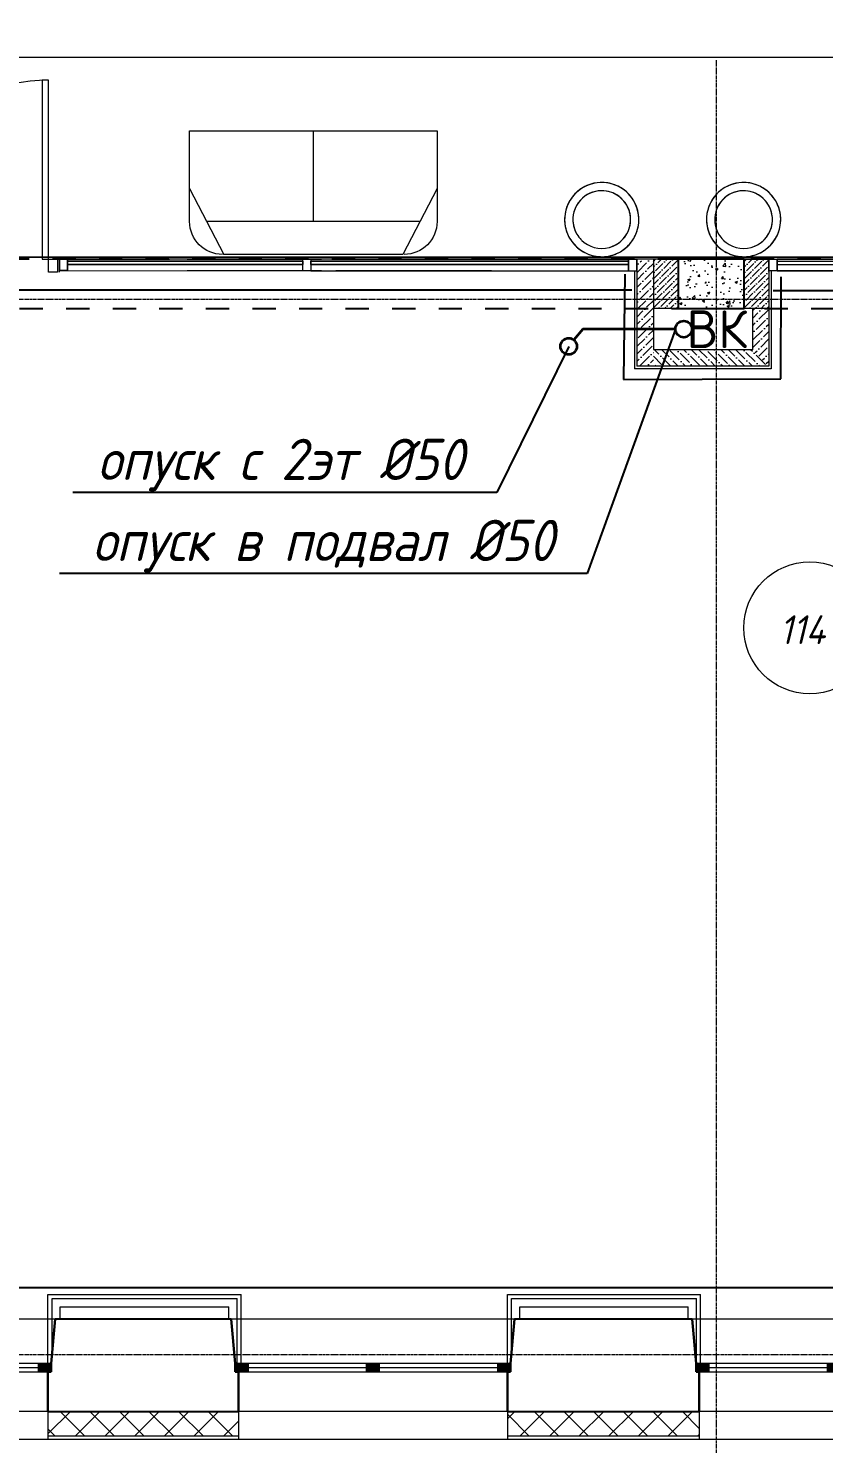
# Model space of a CAD drawing. Header units: millimetres. Extents: x -10178924 to 11692288, y -947381 to 58396.
# Drawn here: x 865656 to 870477, y -922783 to -914198 of the extents above; entities that cross this region are included whole.
import ezdxf
from ezdxf import colors
from ezdxf.entities.mleader import LeaderData, LeaderLine
from ezdxf.math import Vec2, Vec3

# ---------------------------------------------------------------- set-up
doc = ezdxf.new("R2010")
doc.units = ezdxf.units.MM
doc.linetypes.add('короткая штриховая', pattern=[282.222222, 141.111111, -141.111111])
doc.linetypes.add('осевая', pattern=[50.8, 31.75, -6.35, 6.35, -6.35])
for name, color, linetype, lineweight in [('0. Подпись', 194, 'Continuous', 18), ('PDF _Разрезы', 7, 'Continuous', 9), ('АР_Двери', 250, 'Continuous', 9), ('ВК_ К1', 24, 'Continuous', 35), ('Импосты витража', 7, 'Continuous', 9), ('Основная ГКЛ', 250, 'Continuous', 9), ('Отделка СТЕН', 6, 'Continuous', 13), ('Перегородки пеноблок', 40, 'Continuous', 9), ('Перегородки_ГКЛ', 20, 'Continuous', 9), ('Размеры осевые', 153, 'Continuous', 9), ('Стены.1', 7, 'Continuous', 25), ('ТХ оборудование', 7, 'Continuous', 9), ('Штрих', 7, 'Continuous', 13)]:
    doc.layers.add(name, color=color, linetype=linetype, lineweight=lineweight)
for name, color, linetype in [('_надписи канализация', 7, 'Continuous'), ('PDF _Марки помещений', 5, 'Continuous'), ('PDF _Стены краска9010', 7, 'Continuous'), ('ВК_Выноски', 7, 'Continuous'), ('ПОЛЫ', 7, 'Continuous'), ('Стены внутр.1', 7, 'Continuous')]:
    doc.layers.add(name, color=color, linetype=linetype)
doc.styles.add('ISOCPEUR', font='isocpeui.ttf', dxfattribs={"width": 0.9})
doc.styles.add('PDF ISOCPEUR', font='isocpeur.ttf')
pattern_1 = [(50, (-27015.96, 127632.76), (143.45204, -12.55043), [15, -165]), (355, (-27015.96, 127632.76), (-27.75027, 150.43843), [12, -132]), (100.451444, (-27004, 127631.72), (115.70177, 137.888), [12.74804, -140.22842]), (46.1842, (-27015.96, 127672.76), (213.44827, -33.10386), [22.5, -247.5]), (96.63564, (-26998.17, 127670), (186.9324, 194.82372), [19.12207, -210.34275]), (351.18416, (-27015.96, 127672.76), (186.9324, 194.82372), [18, -198]), (21, (-26995.96, 127662.76), (119.38141, -80.52378), [15, -165]), (326, (-26995.96, 127662.76), (48.66307, 145.03001), [12, -132]), (71.451445, (-26986.01, 127656.05), (168.04448, 64.50623), [12.74804, -140.22842]), (37.5, (-27015.96, 127632.764), (2.431971, 66.578771), [0, -130.4, 0, -134, 0, -132.5]), (7.5, (-27015.96, 127632.764), (52.613907, 78.882342), [0, -76.4, 0, -127.4, 0, -50.5]), (327.5, (-27060.56, 127632.764), (106.764487, -4.510974), [0, -50, 0, -156, 0, -207]), (317.5, (-27080.56, 127632.76), (116.637234, 20.020996), [0, -65, 0, -103.6, 0, -147])]

# ---------------------------------------------------------------- blocks, each defined once
blk = doc.blocks.new('_None')
blk = doc.blocks.new('A$C20644A72')
at = {"color": 252, "lineweight": 9, "true_color": 0x939598}
for p, q in [((-600, 200), (-600, 750)), ((-1245.9, 200), (45.9, 200))]:
    blk.add_line(p, q, dxfattribs=at)
at = {"layer": 'ТХ оборудование', "color": 252, "lineweight": 9, "true_color": 0x939598}
for p, q in [((150, 750), (-1350, 750)), ((-1350, 750), (-1350, 200)), ((150, 200), (150, 750)), ((-1350, 400), (-1141.8, 0)), ((150, 400), (-58.2, 0)), ((-1141.8, 0), (-58.2, 0))]:
    blk.add_line(p, q, dxfattribs=at)
for centre, start, end in [((-1150, 200), 180, 270), ((-50, 200), 270, 0)]:
    blk.add_arc(centre, 200, start, end, dxfattribs=at)
blk = doc.blocks.new('F_Table_Round_450 - D450х750-V327-План 3-го этажа')
at = {"layer": 'ТХ оборудование', "color": 252, "lineweight": 9, "true_color": 0x939598}
for radius, start, end in [(225, 360, 180), (225, 128.57143, 141.42857), (175, 75.34841, 180), (225, 115.71429, 128.57143), (175, 75.34841, 135), (225, 102.85714, 115.71429), (225, 90, 102.85714), (225, 77.14286, 90), (225, 64.28571, 77.14286), (225, 51.42857, 64.28571), (225, 38.57143, 51.42857), (225, 154.28571, 167.14286), (225, 141.42857, 154.28571), (175, 150, 165), (175, 135, 150), (175, 15, 75), (175, 15, 75), (225, 25.71429, 38.57143), (225, 12.85714, 25.71429), (225, 167.14286, 180), (225, 180, 360), (225, 180, 257.14286), (175, 165, 180), (175, 180, 255), (175, 360, 14.7076), (175, 0, 14.7076), (225, 0, 12.85714), (175, 180, 360), (175, 255, 360), (225, 334.28571, 347.14286), (225, 347.14286, 360), (225, 308.57143, 321.42857), (225, 321.42857, 334.28571), (225, 257.14286, 270), (225, 270, 282.85714), (225, 282.85714, 295.71429), (225, 295.71429, 308.57143)]:
    blk.add_arc((0, 0), radius, start, end, dxfattribs=at)
blk = doc.blocks.new('Двустворчатое Окно 22')
at = {"layer": 'Стены.1', "linetype": 'Continuous', "lineweight": 0}
for points in [[(-835, 0), (-835, -50), (-755, -50), (-755, 0)], [(0, -50), (0, 0), (-40, 0), (-40, -50)], [(0, 0), (0, -50), (40, -50), (40, 0)], [(835, -50), (835, 0), (755, 0), (755, -50)]]:
    blk.add_hatch(color=256, dxfattribs=at).paths.add_polyline_path(points)
at = {"layer": 'Стены.1', "linetype": 'Continuous', "lineweight": 5}
for p, q in [((-858.6, 270), (858.6, 270)), ((-755, 0), (-40, 0)), ((40, 0), (755, 0)), ((-755, -25), (-40, -25)), ((-40, -50), (-755, -50)), ((40, -25), (755, -25)), ((755, -50), (40, -50)), ((-815, -290), (815, -290))]:
    blk.add_line(p, q, dxfattribs=at)
at = {"layer": 'Стены.1', "linetype": 'Continuous', "lineweight": 30}
for p, q in [((-835, 0), (-858.6, 270)), ((835, 0), (858.6, 270)), ((-835, -50), (-835, 0)), ((-835, -50), (-835, 0)), ((835, -50), (835, 0)), ((835, -50), (835, 0)), ((-815, -50), (-835, -50)), ((-815, -50), (-835, -50)), ((-815, -290), (-815, -50)), ((815, -50), (835, -50)), ((815, -50), (835, -50)), ((815, -290), (815, -50))]:
    blk.add_line(p, q, dxfattribs=at)
at = {"layer": 'Стены.1', "linetype": 'Continuous', "lineweight": 20}
for p, q in [((-835, 0), (-755, 0)), ((-755, 0), (-755, -50)), ((-40, -50), (-40, 0)), ((-40, 0), (0, 0)), ((0, 0), (40, 0)), ((40, 0), (40, -50)), ((755, -50), (755, 0)), ((755, 0), (835, 0)), ((-755, -50), (-835, -50)), ((0, -50), (-40, -50)), ((40, -50), (0, -50)), ((835, -50), (755, -50))]:
    blk.add_line(p, q, dxfattribs=at)
blk = doc.blocks.new('A$Cad086cf1')
at = {"layer": 'Отделка СТЕН', "true_color": 0x636466, "transparency": 33554687}
h = blk.add_hatch(dxfattribs=at)
h.set_pattern_fill('ANSI37', color=251, scale=40)
h.set_pattern_definition([(45, (142968.72, -47941.48), (-89.80256, 89.80256), []), (135, (142968.72, -47941.48), (-89.80256, -89.80256), [])])
h.paths.add_polyline_path([(28913.62, -31245.628), (28763.62, -31245.628), (28768.135, -31868.119), (29047.748, -31868.119), (29047.748, -31718.119), (28917.053, -31718.119)])
h.paths.add_polyline_path([(31814.602, -31718.119), (30632.748, -31718.119), (30632.748, -31868.119), (31814.602, -31868.119)])
h.paths.add_polyline_path([(34633.971, -31718.119), (33473.725, -31718.119), (33473.725, -31868.119), (34633.971, -31868.119)])
h.paths.add_polyline_path([(36472.722, -30026.036), (36768.725, -30026.036), (36768.725, -29876.036), (36322.722, -29876.036), (36322.722, -31718.119), (36063.971, -31718.119), (36063.971, -31868.119), (36263.725, -31868.119), (36472.722, -31868.119)])
h.paths.add_polyline_path([(37824.962, -29876.036), (36768.725, -29876.036), (36768.725, -30026.036), (37824.962, -30026.036)])
h.paths.add_polyline_path([(39839.962, -29856.036), (39839.962, -29941.036)])
h.paths.add_polyline_path([(40768.725, -29876.036), (39839.962, -29876.036), (39839.962, -30026.036), (40768.725, -30026.036)])
h.paths.add_polyline_path([(41339.962, -29876.036), (40768.725, -29876.036), (40768.725, -30026.036), (41189.962, -30026.036), (41189.962, -31842.839), (41533.462, -31842.839), (41533.462, -31692.839), (41339.962, -31692.839)])
h.paths.add_polyline_path([(44111.441, -31692.839), (42963.462, -31692.839), (42963.462, -31842.839), (44111.441, -31842.839)])
h.paths.add_polyline_path([(46923.75, -31692.839), (45741.441, -31692.839), (45741.441, -31842.839), (46923.75, -31842.839)])
h.paths.add_polyline_path([(49713.011, -31692.839), (48553.75, -31692.839), (48553.75, -31842.839), (49713.011, -31842.839)])
h.paths.add_polyline_path([(52505.423, -31692.839), (51343.011, -31692.839), (51343.011, -31842.839), (52505.423, -31842.839)])
h.paths.add_polyline_path([(61528.75, -31692.839), (54135.423, -31692.839), (54135.423, -31842.839), (61378.75, -31842.839), (61378.75, -33202.411), (61528.75, -33202.411)])
h.paths.add_polyline_path([(61528.75, -34832.411), (61378.75, -34832.411), (61378.75, -36061.222), (61528.75, -36061.222)])
h.paths.add_polyline_path([(61528.75, -37691.222), (61378.75, -37691.222), (61378.75, -38847.364), (61528.75, -38847.364)])
h.paths.add_polyline_path([(61528.75, -40477.364), (61378.75, -40477.364), (61378.75, -48296.478), (60014.672, -48296.478), (60014.672, -48446.478), (61528.75, -48446.478)])
h.paths.add_polyline_path([(58384.672, -48296.478), (57203.37, -48296.478), (57203.37, -48446.478), (58384.672, -48446.478)])
h.paths.add_polyline_path([(55573.37, -48296.478), (54410.646, -48296.478), (54410.646, -48446.478), (55573.37, -48446.478)])
h.paths.add_polyline_path([(52780.646, -48296.478), (51591.18, -48296.478), (51591.18, -48446.478), (52780.646, -48446.478)])
h.paths.add_polyline_path([(49961.18, -48296.478), (48802.194, -48296.478), (48802.194, -48446.478), (49961.18, -48446.478)])
h.paths.add_polyline_path([(47172.194, -48296.478), (45996.225, -48296.478), (45996.225, -48446.478), (47172.194, -48446.478)])
h.paths.add_polyline_path([(44366.225, -48296.478), (43186.891, -48296.478), (43186.891, -48446.478), (44366.225, -48446.478)])
h.paths.add_polyline_path([(41563.725, -48296.478), (40380.082, -48296.478), (40380.082, -48446.478), (41563.725, -48446.478)])
h.paths.add_polyline_path([(38750.082, -48296.478), (37571.3, -48296.478), (37571.3, -48446.478), (38750.082, -48446.478)])
h.paths.add_polyline_path([(35941.3, -48296.478), (34777.772, -48296.478), (34777.772, -48446.478), (35941.3, -48446.478)])
h.paths.add_polyline_path([(33147.772, -48296.478), (31992.902, -48296.478), (31992.902, -48446.478), (33147.772, -48446.478)])
h.paths.add_polyline_path([(30363.725, -48296.478), (30080.699, -48296.478), (30080.699, -48446.478), (30363.725, -48446.478)])
at = {"layer": 'Перегородки пеноблок', "true_color": 0x636466, "transparency": 33554687}
h = blk.add_hatch(dxfattribs=at)
h.set_pattern_fill('ANSI36', color=251, scale=10)
h.set_pattern_definition([(45, (-43793.03, -56518.305), (16.83798, 61.739261), [79.375, -15.875, 0, -15.875])])
h.paths.add_polyline_path([(35662.735, -41956.478), (35562.735, -41956.478), (35562.735, -41316.478), (35662.735, -41316.478)])
h = blk.add_hatch(dxfattribs=at)
h.set_pattern_fill('ANSI36', color=251, scale=10)
h.set_pattern_definition([(45, (-43893.03, -56518.305), (16.83798, 61.739261), [79.375, -15.875, 0, -15.875])])
h.paths.add_polyline_path([(36262.735, -41856.478), (36362.735, -41956.478), (36362.735, -41606.478), (36262.735, -41606.478)])
h = blk.add_hatch(dxfattribs=at)
h.set_pattern_fill('ANSI36', color=251, scale=10, angle=90)
h.set_pattern_definition([(135, (49327.618, -122112.245), (-61.739261, 16.83798), [79.375, -15.875, 0, -15.875])])
h.paths.add_polyline_path([(35662.735, -41956.478), (36358.629, -41956.478), (36262.735, -41856.478), (35662.735, -41856.478)])
at = {"layer": 'ПОЛЫ', "lineweight": 0, "ltscale": 100, "true_color": 0x636466, "transparency": 33554687}
h = blk.add_hatch(dxfattribs=at)
h.set_pattern_fill('AR-CONC', color=251, scale=20)
h.set_pattern_definition(pattern_1)
h.paths.add_polyline_path([(36212.735, -41306.478), (35812.735, -41306.478), (35812.735, -41606.478), (36212.735, -41606.478)])
h = blk.add_hatch(dxfattribs=at)
h.set_pattern_fill('AR-CONC', color=251, scale=20)
h.set_pattern_definition(pattern_1)
h.paths.add_polyline_path([(36212.735, -41306.478), (35812.735, -41306.478), (35812.735, -41606.478), (36212.735, -41606.478)])
at = {"layer": 'Штрих', "lineweight": 0, "ltscale": 100, "true_color": 0x636466, "transparency": 33554687}
h = blk.add_hatch(dxfattribs=at)
h.set_pattern_fill('ANSI36', color=251, scale=200)
h.set_pattern_definition([(45, (-9015.958, 127632.764), (13.258252, 48.6135912), [62.5, -12.5, 0, -12.5])])
h.paths.add_polyline_path([(35812.735, -41606.478), (35812.735, -41306.478), (35662.735, -41306.478), (35662.735, -41606.478)])
h = blk.add_hatch(dxfattribs=at)
h.set_pattern_fill('ANSI36', color=251, scale=200)
h.set_pattern_definition([(45, (-8465.958, 127632.764), (13.258252, 48.6135912), [62.5, -12.5, 0, -12.5])])
h.paths.add_polyline_path([(36362.735, -41606.478), (36362.735, -41306.478), (36212.735, -41306.478), (36212.735, -41606.478)])
at = {"layer": 'PDF _Марки помещений', "color": 251, "lineweight": 9, "true_color": 0x636466, "transparency": 33554687}
blk.add_circle((36610.855, -43543.062), 400.063, dxfattribs=at)
at = {"layer": 'PDF _Разрезы', "color": 251, "lineweight": 9, "true_color": 0x636466, "transparency": 33554687}
blk.add_lwpolyline([(-9446.402, -40081.399), (61916.652, -40081.399)], dxfattribs=at)
at = {"layer": 'PDF _Стены краска9010', "color": 251, "true_color": 0x636466, "transparency": 33554585}
for p, q in [((-411.206, -41306.478), (54327.929, -41287.094)), ((35489.981, -41398.977), (35482.6, -42037.278)), ((36435.518, -42033.139), (36437.374, -41414.101)), ((36437.374, -41414.101), (36437.374, -41414.101)), ((30393.168, -41492.367), (35533.044, -41493.474)), ((35533.044, -41493.474), (35533.044, -41493.474)), ((36389.513, -41498.149), (40088.626, -41494.859)), ((35482.6, -42037.278), (36435.518, -42033.139)), ((29605.443, -47544.026), (43250.179, -47545.941))]:
    blk.add_line(p, q, dxfattribs=at)
at = {"layer": 'АР_Двери', "color": 251, "true_color": 0x636466, "transparency": 33554687}
for points in [[(31996.79, -40222.223), (31958.827, -40222.223), (31958.827, -41306.902), (31996.79, -41306.902)], [(31996.79, -41306.902), (32051.024, -41306.902), (32051.024, -41386.571), (31996.79, -41386.571)]]:
    blk.add_lwpolyline(points, close=True, dxfattribs=at)
blk.add_arc((31996.79, -41306.902), 1084.679, 90, 180, dxfattribs=at)
at = {"layer": 'Импосты витража', "color": 251, "true_color": 0x636466, "transparency": 33554687}
for points in [[(32837.335, -41306.478), (33651.14, -41306.478), (32062.735, -41306.478), (32062.735, -41376.837), (33651.14, -41377.916), (32837.37, -41377.214)], [(32730.814, -41306.478), (32062.735, -41306.478), (32730.814, -41306.478)], [(32684.54, -41306.478), (32062.735, -41306.478), (32684.54, -41306.478)], [(32062.735, -41306.478), (32062.735, -41319.178), (32062.735, -41340.345), (32062.735, -41376.837)], [(32111.935, -41376.837), (32111.935, -41306.478)], [(34637.335, -41306.478), (35561.935, -41306.478), (33587.335, -41306.478), (33587.334, -41377.861), (35562.017, -41377.935)], [(33737.335, -41306.478), (34661.535, -41306.478), (33587.335, -41306.478), (33587.334, -41377.873), (34680.848, -41377.935), (33737.37, -41377.935)], [(34637.351, -41340.345), (35511.935, -41340.345), (34637.351, -41340.345)], [(35561.935, -41306.478), (35511.135, -41306.478)], [(35511.935, -41377.935), (35511.935, -41319.178), (35511.935, -41306.478), (35561.935, -41306.478)], [(35562.7, -41377.935), (35562.735, -41340.345), (35562.735, -41319.178), (35562.735, -41306.478)], [(35562.735, -41306.478), (35562.735, -41319.178), (35562.735, -41340.345), (35562.7, -41377.935)], [(35562.7, -41377.935), (35562.735, -41340.345), (35562.735, -41319.178), (35562.735, -41306.478)], [(35562.735, -41306.478), (35562.735, -41319.178), (35562.735, -41340.345), (35562.7, -41377.935)], [(35562.735, -41340.345), (35562.735, -41319.178), (35562.735, -41340.345)], [(36362.77, -41377.935), (36362.735, -41340.345), (36362.735, -41319.178), (36362.735, -41306.478)], [(36362.735, -41306.478), (36362.735, -41319.178), (36362.735, -41340.345), (36362.77, -41377.935)], [(36362.77, -41377.935), (36362.735, -41340.345), (36362.735, -41319.178), (36362.735, -41306.478)], [(36362.735, -41306.478), (36362.735, -41319.178), (36362.735, -41340.345), (36362.77, -41377.935)], [(36362.735, -41340.345), (36362.735, -41319.178), (36362.735, -41340.345)], [(36413.57, -41377.935), (36413.535, -41340.345), (36413.535, -41319.178), (36413.535, -41306.478)], [(36413.535, -41306.478), (37862.735, -41306.478), (36413.535, -41306.478), (36413.535, -41319.178), (36413.535, -41340.345), (36413.57, -41377.935), (37862.735, -41377.935), (36413.57, -41377.935)]]:
    blk.add_lwpolyline(points, dxfattribs=at)
for points in [[(32111.935, -41376.837), (32062.735, -41376.837), (32062.735, -41306.478), (32111.935, -41306.478)], [(32111.935, -41319.178), (33538.135, -41319.205), (33538.135, -41339.054), (32111.935, -41340.239), (33538.135, -41339.054), (33538.135, -41319.205), (32111.935, -41319.178), (32111.935, -41340.239)], [(33587.334, -41377.872), (33538.135, -41377.872), (33538.135, -41306.478), (33587.335, -41306.478)], [(33587.335, -41319.188), (33587.335, -41340.354), (35511.935, -41340.345), (33587.335, -41340.354), (33587.335, -41319.188), (35511.935, -41319.178)], [(35511.935, -41377.935), (35511.935, -41340.345), (35511.935, -41319.178), (35511.935, -41306.478), (34731.614, -41306.478), (35511.935, -41306.478), (35511.935, -41319.178), (35511.935, -41340.345), (35511.935, -41377.935)], [(35511.935, -41319.178), (35511.935, -41377.935), (35511.935, -41319.178), (35511.935, -41306.478)], [(35511.935, -41319.178), (35511.935, -41377.935), (35511.935, -41319.178), (35511.935, -41306.478)], [(35511.935, -41319.178), (35511.935, -41377.935), (35511.935, -41319.178), (35511.935, -41306.478)], [(35562.735, -41319.178), (35562.735, -41377.935), (35562.735, -41319.178), (35562.735, -41306.478)], [(36362.77, -41377.935), (36362.735, -41306.478), (36413.535, -41306.478), (36413.535, -41319.178), (36413.535, -41340.345), (36413.57, -41377.935)], [(36413.535, -41320.652), (38061.935, -41319.188), (38061.935, -41340.547), (36413.537, -41341.805), (38061.935, -41340.547), (38061.935, -41319.188), (36413.535, -41320.652), (36413.537, -41341.805)]]:
    blk.add_lwpolyline(points, close=True, dxfattribs=at)
at = {"layer": 'Основная ГКЛ', "color": 251, "ltscale": 5, "true_color": 0x636466, "transparency": 33554687}
blk.add_line((32061.871, -41306.902), (32061.871, -41386.571), dxfattribs=at)
at = {"layer": 'Отделка СТЕН', "color": 251, "true_color": 0x636466, "transparency": 33554687}
for p, q in [((31992.902, -48296.478), (31992.902, -48466.478)), ((33147.772, -48296.478), (33147.772, -48466.478)), ((34777.772, -48296.478), (34777.772, -48466.478)), ((35941.3, -48296.478), (35941.3, -48466.478))]:
    blk.add_line(p, q, dxfattribs=at)
for points in [[(39839.962, -29856.036), (41359.962, -29856.036), (41359.962, -31672.839), (61548.75, -31672.839), (61548.75, -48466.478), (29253.725, -48466.478)], [(33147.772, -48446.478), (31992.902, -48446.478)], [(35941.3, -48446.478), (34777.772, -48446.478)]]:
    blk.add_lwpolyline(points, dxfattribs=at)
at = {"layer": 'Перегородки пеноблок', "color": 251, "linetype": 'Continuous', "true_color": 0x636466, "transparency": 33554687}
for p, q in [((35547.735, -41376.837), (35547.735, -41971.837)), ((35562.735, -41306.478), (35562.735, -41956.478)), ((35812.735, -41306.478), (35662.735, -41306.478)), ((35662.735, -41306.478), (35662.735, -41606.478)), ((35662.735, -41316.478), (35662.735, -41855.087)), ((35812.735, -41306.478), (35812.735, -41606.478)), ((36362.735, -41306.478), (36212.735, -41306.478)), ((36212.735, -41306.478), (36212.735, -41606.478)), ((36362.735, -41306.478), (36362.735, -41956.478)), ((36362.735, -41306.478), (36362.735, -41606.478)), ((36377.735, -41376.837), (36377.735, -41971.837)), ((35812.735, -41606.478), (35662.735, -41606.478)), ((36362.735, -41606.478), (36212.735, -41606.478)), ((36262.735, -41606.478), (36262.735, -41856.478))]:
    blk.add_line(p, q, dxfattribs=at)
at = {"layer": 'Перегородки пеноблок', "color": 251, "true_color": 0x636466, "transparency": 33554687}
for p, q in [((35812.735, -41306.478), (35561.935, -41306.478)), ((35812.735, -41306.478), (35561.935, -41306.478)), ((36212.735, -41306.478), (36462.735, -41306.478)), ((36212.735, -41306.478), (36462.735, -41306.478)), ((35662.735, -41426.478), (35662.735, -41416.478))]:
    blk.add_line(p, q, dxfattribs=at)
at = {"layer": 'Перегородки пеноблок', "color": 251, "linetype": 'Continuous', "true_color": 0x636466, "transparency": 33554687, "flags": 128}
for points in [[(36362.735, -41606.478), (35662.735, -41606.478)], [(36362.735, -41606.478), (35662.735, -41606.478)], [(36262.735, -41856.478), (35662.735, -41856.478)], [(36377.735, -41971.837), (35547.735, -41971.837)], [(36362.735, -41956.478), (35562.735, -41956.478)]]:
    blk.add_lwpolyline(points, dxfattribs=at)
at = {"layer": 'Перегородки_ГКЛ', "color": 251, "ltscale": 0.1, "true_color": 0x636466, "transparency": 33554687}
for p, q in [((31992.902, -47586.478), (33164.585, -47586.478)), ((31992.902, -48086.478), (31992.902, -47586.478)), ((32017.902, -47611.478), (33139.585, -47611.478)), ((32017.902, -47949.328), (32017.902, -47611.478)), ((33139.585, -48056.478), (33139.585, -47611.478)), ((33164.585, -48056.478), (33164.585, -47586.478)), ((34777.772, -47586.478), (35949.456, -47586.478)), ((34777.772, -48086.478), (34777.772, -47586.478)), ((34802.772, -47611.478), (35924.456, -47611.478)), ((34802.772, -47949.328), (34802.772, -47611.478)), ((35924.456, -48056.478), (35924.456, -47611.478)), ((35949.456, -48056.478), (35949.456, -47586.478)), ((32067.902, -47661.478), (33089.585, -47661.478)), ((32067.902, -47736.478), (32067.902, -47661.478)), ((33089.585, -47736.478), (33089.585, -47661.478)), ((34852.772, -47661.478), (35874.456, -47661.478)), ((34852.772, -47736.478), (34852.772, -47661.478)), ((35874.456, -47736.478), (35874.456, -47661.478))]:
    blk.add_line(p, q, dxfattribs=at)
at = {"layer": 'Размеры осевые', "color": 251, "linetype": 'осевая', "ltscale": 0.5, "true_color": 0x636466, "transparency": 33554687}
for p, q in [((36044.826, -52200), (36044.826, -40100)), ((-9750, -41550), (62308.109, -41550)), ((-9750, -47950), (62308.109, -47950))]:
    blk.add_line(p, q, dxfattribs=at)
at = {"layer": 'Стены внутр.1', "color": 251, "linetype": 'короткая штриховая', "true_color": 0x636466, "transparency": 33554687, "flags": 128}
for points in [[(43732.649, -41306.478), (17662.735, -41306.478)], [(10372.735, -41606.478), (43732.649, -41606.478)]]:
    blk.add_lwpolyline(points, dxfattribs=at)
at = {"layer": 'Стены.1', "color": 251, "linetype": 'Continuous', "true_color": 0x636466, "transparency": 33554687}
for p, q in [((32012.902, -48006.478), (32036.523, -47736.478)), ((33127.772, -48006.478), (33104.15, -47736.478)), ((34797.772, -48006.478), (34821.394, -47736.478)), ((35921.3, -48006.478), (35897.678, -47736.478)), ((31992.902, -48296.478), (31992.902, -48056.478)), ((31992.902, -48056.478), (32012.902, -48056.478)), ((32012.902, -48056.478), (32012.902, -48006.478)), ((33127.772, -48056.478), (33127.772, -48006.478)), ((33147.772, -48056.478), (33127.772, -48056.478)), ((33147.772, -48296.478), (33147.772, -48056.478)), ((34777.772, -48296.478), (34777.772, -48056.478)), ((34777.772, -48056.478), (34797.772, -48056.478)), ((34797.772, -48056.478), (34797.772, -48006.478)), ((35921.3, -48056.478), (35921.3, -48006.478)), ((35941.3, -48056.478), (35921.3, -48056.478)), ((35941.3, -48296.478), (35941.3, -48056.478))]:
    blk.add_line(p, q, dxfattribs=at)
at = {"layer": 'Стены.1', "color": 251, "linetype": 'Continuous', "true_color": 0x636466, "transparency": 33554687, "flags": 128}
blk.add_lwpolyline([(35812.735, -41606.478), (36212.735, -41606.478), (36212.735, -41306.478), (35812.735, -41306.478)], close=True, dxfattribs=at)
blk.add_lwpolyline([(35812.735, -41606.478), (36212.735, -41606.478), (36212.735, -41306.478), (35812.735, -41306.478)], close=True, dxfattribs=at)
for points in [[(33104.15, -47736.478), (32036.523, -47736.478)], [(35897.678, -47736.478), (34821.394, -47736.478)], [(31992.902, -48296.478), (33147.772, -48296.478)], [(34777.772, -48296.478), (35941.3, -48296.478)]]:
    blk.add_lwpolyline(points, dxfattribs=at)
at = {"layer": 'Стены.1', "color": 251, "linetype": 'Continuous', "true_color": 0x636466, "transparency": 33554687, "xscale": -1, "zscale": 1000}
for p in [(31177.902, -48006.478), (33962.772, -48006.478), (36756.3, -48006.478)]:
    blk.add_blockref('Двустворчатое Окно 22', p, dxfattribs=at)
at = {"layer": 'ТХ оборудование', "color": 251, "true_color": 0x636466, "transparency": 33554687, "xscale": -1}
blk.add_blockref('A$C20644A72', (33002.045, -41278.636), dxfattribs=at)
at = {"layer": 'ТХ оборудование', "color": 251, "true_color": 0x636466, "transparency": 33554687, "rotation": 210.0793757275994}
for p in [(35349.965, -41067.164), (36209.697, -41067.164)]:
    blk.add_blockref('F_Table_Round_450 - D450х750-V327-План 3-го этажа', p, dxfattribs=at)
at = {"layer": '0. Подпись', "color": 251, "lineweight": 5, "ltscale": 0.1, "true_color": 0x636466, "transparency": 33554687, "insert": (35863.356, -41846.874), "char_height": 229.1932, "attachment_point": 7, "style": 'PDF ISOCPEUR'}
blk.add_mtext('ВК', dxfattribs=at)
at = {"layer": 'PDF _Марки помещений', "color": 251, "lineweight": 9, "true_color": 0x636466, "transparency": 33554687, "insert": (36427.755, -43642.039), "char_height": 175, "attachment_point": 7, "style": 'ISOCPEUR'}
blk.add_mtext('114', dxfattribs=at)

msp = doc.modelspace()

# ---------------------------------------------------------------- linework, layer by layer
at = {"layer": 'ВК_ К1', "ltscale": 100}
for p, q in [((869016.4, -916022.2), (868962.8, -916088.2)), ((869578.1, -916022.2), (869016.4, -916022.2))]:
    msp.add_line(p, q, dxfattribs=at)
for centre in [(869628.1, -916022.2), (868931.3, -916127)]:
    msp.add_circle(centre, 50, dxfattribs=at)

# ---------------------------------------------------------------- block references
msp.add_blockref('A$Cad086cf1', (833781.5, -874290.7))

# ---------------------------------------------------------------- leaders
at = {"layer": '_надписи канализация', "lineweight": -2}
ml = msp.add_multileader_mtext('Standard', dxfattribs=at)
ml.set_content('\\A1;Приямок{\\Fisocp3|c204; }800{\\fArial|b0|i0|c204|p34;х}800х800(h)\\P{\\fArial|b0|i0|c204|p34;с\\Fisocp3|c204; }насосом дренажным {\\A0; \\H0.91667x;ГНОМ 10-10Г\\A1;\\H1.09091x; \\PN=1,1 кВт \\P (1 раб)\\Fisocp3|c204; \\fISOCPEUR|b0|i0|c204|p34;(закрыть рифленым железом)}', color=256, style='ISOCPEUR')
ml.set_leader_properties(lineweight=13)
ml.set_arrow_properties(name='NONE')
ml.build(insert=Vec2(0, 0))
ml.multileader.update_dxf_attribs({"text_left_attachment_type": 6, "text_right_attachment_type": 6, "dogleg_length": 100, "arrow_head_size": 300, "scale": 100})
ctx = ml.context
ctx.base_point, ctx.scale, ctx.char_height, ctx.arrow_head_size, ctx.landing_gap_size, ctx.plane_origin = Vec3(740434.3, -912667.1), 100, 250, 300, 0.09, Vec3(743281.2, -913662)
ctx.left_attachment, ctx.right_attachment, ctx.text_align_type = 6, 6, 1
notes = []
notes.append((ctx, [(1, (1, 1, 0), (745889.2, -912667.1), (-1, 0), 100, [(1, [(748693.9, -916333.7)], 0, [])])]))
ctx.mtext.insert, ctx.mtext.width, ctx.mtext.alignment, ctx.mtext.flow_direction = Vec3(742864.1, -912342.1), 6781.384, 2, 5
at = {"layer": 'ВК_Выноски'}
ml = msp.add_multileader_mtext('Standard', dxfattribs=at)
ml.set_content('{\\W0.9;опуск в подвал %%C50 }', color=7, style='ISOCPEUR')
ml.set_leader_properties(color=7, linetype='ByLayer', lineweight=-1)
ml.set_arrow_properties(name='NONE')
ml.build(insert=Vec2(0, 0))
ml.multileader.update_dxf_attribs({"text_left_attachment_type": 6, "text_right_attachment_type": 6, "dogleg_length": 0.36, "arrow_head_size": 300})
ctx = ml.context
ctx.base_point, ctx.char_height, ctx.arrow_head_size, ctx.landing_gap_size, ctx.plane_origin = Vec3(865851.9, -917504), 250, 300, 100, Vec3(880833.6, -943720.1)
ctx.left_attachment, ctx.right_attachment, ctx.text_align_type = 6, 6, 2
notes.append((ctx, [(1, (1, 1, 0), (869042.9, -917504), (-1, 0), 100.4, [(0, [(869578.1, -916022.2)], 0, [])])]))
ctx.mtext.insert, ctx.mtext.width, ctx.mtext.alignment, ctx.mtext.flow_direction = Vec3(868842.5, -917179), 4302.727, 3, 5
ml = msp.add_multileader_mtext('Standard', dxfattribs=at)
ml.set_content('{\\W0.9;опуск с 2эт %%C50 }', color=7, style='ISOCPEUR')
ml.set_leader_properties(color=7, linetype='ByLayer', lineweight=-1)
ml.set_arrow_properties(name='NONE')
ml.build(insert=Vec2(0, 0))
ml.multileader.update_dxf_attribs({"text_left_attachment_type": 6, "text_right_attachment_type": 6, "dogleg_length": 0.36, "arrow_head_size": 300})
ctx = ml.context
ctx.base_point, ctx.char_height, ctx.arrow_head_size, ctx.landing_gap_size, ctx.plane_origin = Vec3(865771.3, -917012.3), 250, 300, 100, Vec3(880287.3, -943228.5)
ctx.left_attachment, ctx.right_attachment, ctx.text_align_type = 6, 6, 2
notes.append((ctx, [(1, (1, 1, 0), (868496.5, -917012.3), (-1, 0), 100.4, [(0, [(868931.3, -916127)], 0, [])])]))
ctx.mtext.insert, ctx.mtext.width, ctx.mtext.alignment, ctx.mtext.flow_direction = Vec3(868296.2, -916687.3), 4302.727, 3, 5
for ctx, leaders in notes:
    for number, flags, end, landing, length, lines in leaders:
        leader = LeaderData()
        leader.index, (leader.has_last_leader_line, leader.has_dogleg_vector, leader.attachment_direction) = number, flags
        leader.last_leader_point, leader.dogleg_vector, leader.dogleg_length = Vec3(end), Vec3(landing), length
        for number, points, colour, breaks in lines:
            line = LeaderLine()
            line.index, line.vertices, line.color, line.breaks = number, Vec3.list(points), colors.encode_raw_color(colour), breaks
            leader.lines.append(line)
        ctx.leaders.append(leader)

doc.saveas('drawing.dxf')
